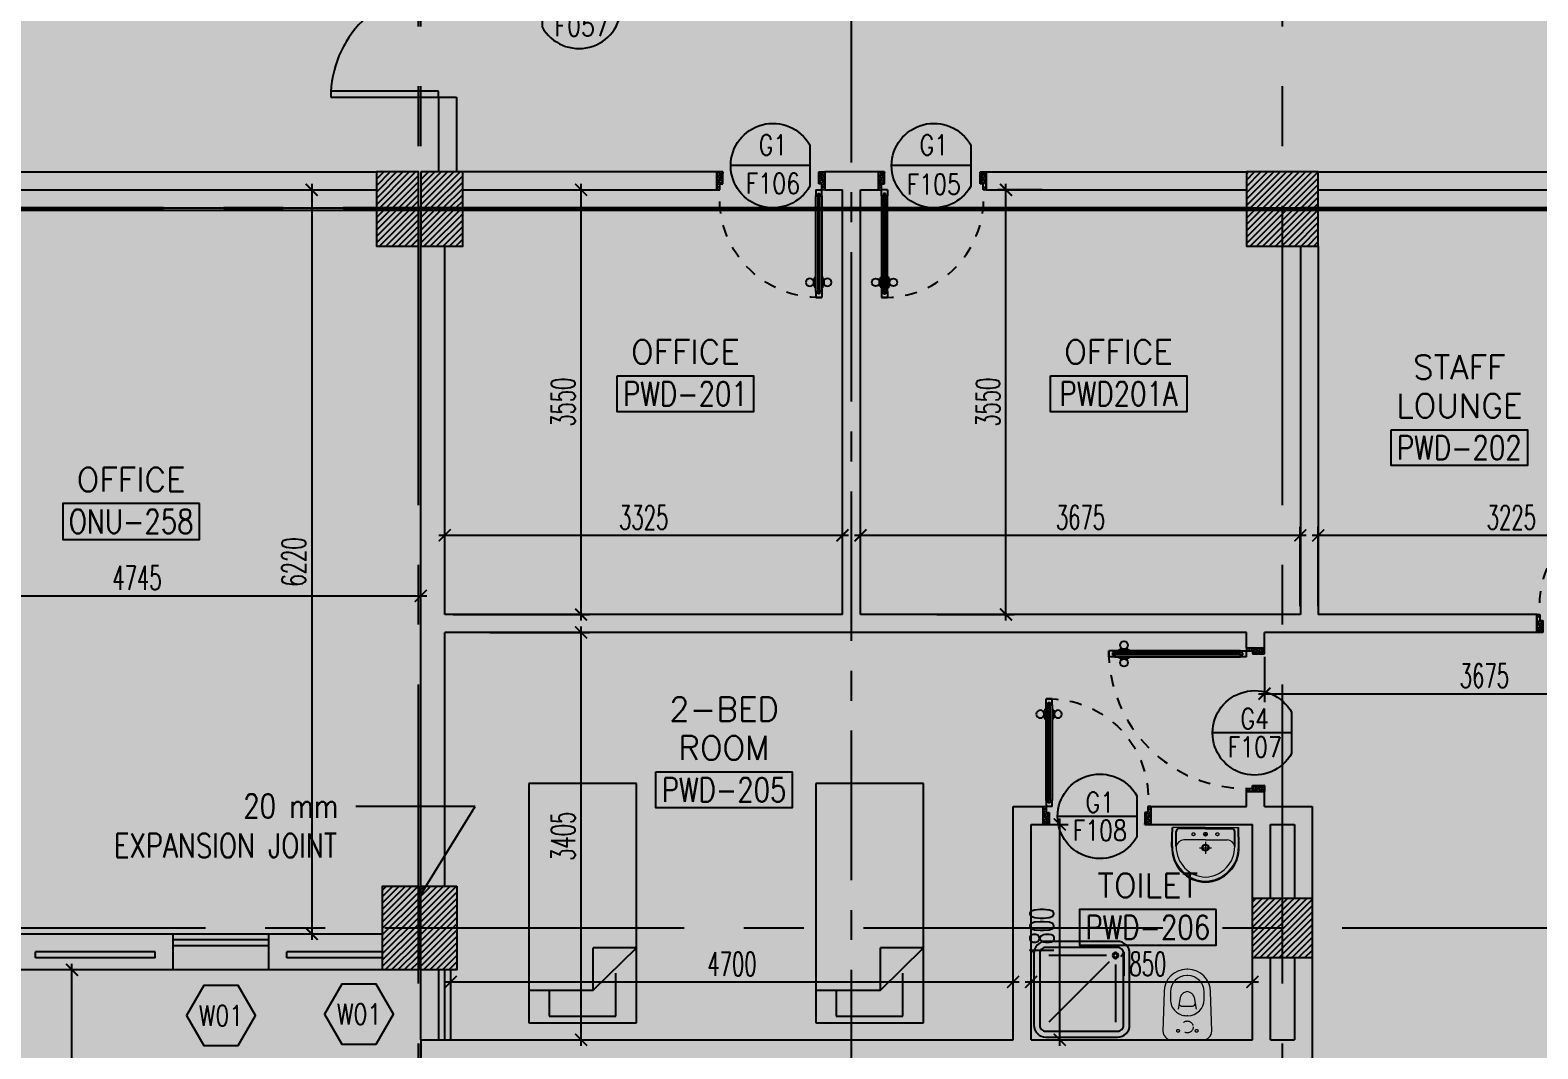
# Model space of a CAD drawing. Extents: x 88852.7 to 88945.7, y 39921.6 to 40001.1.
# Drawn here: x 88899.55 to 88912.14, y 39949.07 to 39957.58 of the extents above; entities that cross this region are included whole.
import ezdxf
from ezdxf.enums import TextEntityAlignment as Align

# ---------------------------------------------------------------- set-up
doc = ezdxf.new("R2010")
doc.units = 0
doc.header["$MEASUREMENT"] = 0
doc.header["$PDMODE"] = 34
for name, pattern in [('CENTER', [2, 1.25, -0.25, 0.25, -0.25]), ('CENTERX2', [4, 2.5, -0.5, 0.5, -0.5]), ('DASHED', [0.75, 0.5, -0.25]), ('HIDDEN', [0.375, 0.25, -0.125]), ('HIDDEN2', [0.1875, 0.125, -0.0625])]:
    doc.linetypes.add(name, pattern=pattern)
doc.layers.get('0').update_dxf_attribs({"linetype": 'CONTINUOUS'})
doc.layers.get('DEFPOINTS').update_dxf_attribs({"linetype": 'CONTINUOUS'})
for name, color, linetype in [('AXES', 11, 'CENTERX2'), ('AXES1', 11, 'CENTER'), ('COL', 2, 'CONTINUOUS'), ('DIM', 4, 'CONTINUOUS'), ('DOOR', 7, 'CONTINUOUS'), ('DOOR-CR', 4, 'CONTINUOUS'), ('DOOR-NO', 3, 'CONTINUOUS'), ('EJ', 9, 'CONTINUOUS'), ('FIX', 3, 'CONTINUOUS'), ('FUR', 4, 'CONTINUOUS'), ('HAT', 8, 'CONTINUOUS'), ('INSUL', 4, 'CONTINUOUS'), ('RM-BOX', 4, 'CONTINUOUS'), ('RM-NAME', 2, 'CONTINUOUS'), ('RM-NO', 2, 'CONTINUOUS'), ('ROOF', 7, 'CONTINUOUS'), ('WALL', 2, 'CONTINUOUS'), ('WIN', 3, 'CONTINUOUS'), ('WIN-BOX', 3, 'CONTINUOUS'), ('WIN-NO', 5, 'CONTINUOUS')]:
    doc.layers.add(name, color=color, linetype=linetype)
doc.styles.add('DIM7', font='simplex.shx', dxfattribs={"width": 0.8})
doc.styles.add('ROMANS', font='ROMANS.shx', dxfattribs={"width": 0.6})
doc.dimstyles.new('DIM-OUT', dxfattribs={"dimscale": 0, "dimtxt": 0.24, "dimasz": 0.08, "dimexe": 0.02, "dimexo": 0.02, "dimgap": 0.05, "dimtad": 1, "dimdec": 0, "dimlfac": 1000, "dimzin": 0, "dimdsep": 46, "dimtxsty": 'ROMANS', "dimblk1": 'ARCHTICK', "dimblk2": 'ARCHTICK', "dimsah": 1, "dimcen": 0.01, "dimdle": 0.08, "dimclrd": 4, "dimclre": 4, "dimclrt": 2, "dimadec": 0, "dimazin": 0, "dimtp": 2, "dimtm": 2, "dimtfac": 0.114286, "dimtdec": 0, "dimtix": 1, "dimtmove": 2, "dimatfit": 3, "dimldrblk": 'ARCHTICK', "dimfxl": 0, "dimtolj": 1, "dimtzin": 0, "dimarcsym": 0})
doc.dimstyles.new('STANDARD in', dxfattribs={"dimtxt": 0.2, "dimasz": 0.1, "dimexe": 0.07, "dimexo": 0.07, "dimgap": 0.05, "dimtad": 1, "dimdec": 0, "dimlfac": 1000, "dimzin": 0, "dimdsep": 46, "dimtxsty": 'ROMANS', "dimblk": 'ARCHTICK', "dimcen": 0.05, "dimdle": 0.05, "dimclrd": 4, "dimclre": 4, "dimclrt": 2, "dimadec": 0, "dimazin": 0, "dimtfac": 1, "dimtdec": 0, "dimtmove": 2, "dimatfit": 3, "dimfxl": 0, "dimtolj": 1, "dimtzin": 0, "dimarcsym": 0})

# ---------------------------------------------------------------- blocks, each defined once
blk = doc.blocks.new('_ARCHTICK')
at = {"color": 0, "linetype": 'ByBlock', "const_width": 0.15}
blk.add_lwpolyline([(-0.5, -0.5), (0.5, 0.5)], dxfattribs=at)
blk = doc.blocks.new('*D774')
at = {"layer": 'DEFPOINTS', "color": 0, "linetype": 'Continuous'}
for p in [(88901.883, 39956.25), (88901.883, 39950.03), (88901.899, 39950.03)]:
    blk.add_point(p, dxfattribs=at)
at = {"layer": 'DIM', "color": 4, "linetype": 'Continuous', "lineweight": -2}
for p, q in [((88901.899, 39956.3), (88901.899, 39949.98)), ((88901.953, 39956.25), (88901.969, 39956.25)), ((88901.953, 39950.03), (88901.969, 39950.03))]:
    blk.add_line(p, q, dxfattribs=at)
at = {"layer": 'DIM', "color": 4, "linetype": 'Continuous', "lineweight": -2, "xscale": 0.1, "yscale": 0.1, "zscale": 0.1}
for p, rotation in [((88901.899, 39956.25), 90), ((88901.899, 39950.03), 270)]:
    blk.add_blockref('_ARCHTICK', p, dxfattribs=dict(at, rotation=rotation))
at = {"layer": 'DIM', "color": 2, "linetype": 'Continuous', "insert": (88901.749, 39953.14), "char_height": 0.2, "attachment_point": 5, "rotation": 90, "style": 'ROMANS'}
blk.add_mtext('\\A1;6220', dxfattribs=at)
blk = doc.blocks.new('*D421')
at = {"layer": 'DEFPOINTS', "color": 0, "linetype": 'Continuous'}
for p in [(88902.81, 39952.856), (88898.065, 39952.238), (88902.81, 39952.238)]:
    blk.add_point(p, dxfattribs=at)
at = {"layer": 'DIM', "color": 4, "linetype": 'Continuous', "lineweight": -2}
for p, q in [((88898.015, 39952.856), (88902.86, 39952.856)), ((88898.065, 39952.308), (88898.065, 39952.926)), ((88902.81, 39952.308), (88902.81, 39952.926))]:
    blk.add_line(p, q, dxfattribs=at)
at = {"layer": 'DIM', "color": 4, "linetype": 'Continuous', "lineweight": -2, "xscale": 0.1, "yscale": 0.1, "zscale": 0.1, "rotation": 180}
blk.add_blockref('_ARCHTICK', (88898.065, 39952.856), dxfattribs=at)
at = {"layer": 'DIM', "color": 4, "linetype": 'Continuous', "lineweight": -2, "xscale": 0.1, "yscale": 0.1, "zscale": 0.1}
blk.add_blockref('_ARCHTICK', (88902.81, 39952.856), dxfattribs=at)
at = {"layer": 'DIM', "color": 2, "linetype": 'Continuous', "insert": (88900.438, 39953.006), "char_height": 0.2, "attachment_point": 5, "style": 'ROMANS'}
blk.add_mtext('\\A1;4745', dxfattribs=at)
blk = doc.blocks.new('*D314')
at = {"layer": 'DEFPOINTS', "color": 0, "linetype": 'Continuous'}
for p in [(88913.535, 39953.362), (88910.31, 39952.7), (88913.535, 39952.7)]:
    blk.add_point(p, dxfattribs=at)
at = {"layer": 'DIM', "color": 4, "linetype": 'Continuous', "lineweight": -2}
for p, q in [((88910.26, 39953.362), (88913.585, 39953.362)), ((88910.31, 39952.77), (88910.31, 39953.432)), ((88913.535, 39952.77), (88913.535, 39953.432))]:
    blk.add_line(p, q, dxfattribs=at)
at = {"layer": 'DIM', "color": 4, "linetype": 'Continuous', "lineweight": -2, "xscale": 0.1, "yscale": 0.1, "zscale": 0.1, "rotation": 180}
blk.add_blockref('_ARCHTICK', (88910.31, 39953.362), dxfattribs=at)
at = {"layer": 'DIM', "color": 4, "linetype": 'Continuous', "lineweight": -2, "xscale": 0.1, "yscale": 0.1, "zscale": 0.1}
blk.add_blockref('_ARCHTICK', (88913.535, 39953.362), dxfattribs=at)
at = {"layer": 'DIM', "color": 2, "linetype": 'Continuous', "insert": (88911.923, 39953.512), "char_height": 0.2, "attachment_point": 5, "style": 'ROMANS'}
blk.add_mtext('\\A1;3225', dxfattribs=at)
blk = doc.blocks.new('*D313')
at = {"layer": 'DEFPOINTS', "color": 0, "linetype": 'Continuous'}
for p in [(88907.7, 39956.25), (88908.073, 39956.25), (88907.052, 39952.7)]:
    blk.add_point(p, dxfattribs=at)
at = {"layer": 'DIM', "color": 4, "linetype": 'Continuous', "lineweight": -2}
for p, q in [((88908.003, 39956.25), (88907.63, 39956.25)), ((88907.7, 39952.65), (88907.7, 39956.3)), ((88907.122, 39952.7), (88907.77, 39952.7))]:
    blk.add_line(p, q, dxfattribs=at)
at = {"layer": 'DIM', "color": 4, "linetype": 'Continuous', "lineweight": -2, "xscale": 0.1, "yscale": 0.1, "zscale": 0.1}
for p, rotation in [((88907.7, 39956.25), 90), ((88907.7, 39952.7), 270)]:
    blk.add_blockref('_ARCHTICK', p, dxfattribs=dict(at, rotation=rotation))
at = {"layer": 'DIM', "color": 2, "linetype": 'Continuous', "insert": (88907.55, 39954.475), "char_height": 0.2, "attachment_point": 5, "rotation": 90, "style": 'ROMANS'}
blk.add_mtext('\\A1;3550', dxfattribs=at)
blk = doc.blocks.new('*D312')
at = {"layer": 'DEFPOINTS', "color": 0, "linetype": 'Continuous'}
for p in [(88910.16, 39953.362), (88906.485, 39952.7), (88910.16, 39952.7)]:
    blk.add_point(p, dxfattribs=at)
at = {"layer": 'DIM', "color": 4, "linetype": 'Continuous', "lineweight": -2}
for p, q in [((88906.435, 39953.362), (88910.21, 39953.362)), ((88906.485, 39952.77), (88906.485, 39953.432)), ((88910.16, 39952.77), (88910.16, 39953.432))]:
    blk.add_line(p, q, dxfattribs=at)
at = {"layer": 'DIM', "color": 4, "linetype": 'Continuous', "lineweight": -2, "xscale": 0.1, "yscale": 0.1, "zscale": 0.1, "rotation": 180}
blk.add_blockref('_ARCHTICK', (88906.485, 39953.362), dxfattribs=at)
at = {"layer": 'DIM', "color": 4, "linetype": 'Continuous', "lineweight": -2, "xscale": 0.1, "yscale": 0.1, "zscale": 0.1}
blk.add_blockref('_ARCHTICK', (88910.16, 39953.362), dxfattribs=at)
at = {"layer": 'DIM', "color": 2, "linetype": 'Continuous', "insert": (88908.323, 39953.512), "char_height": 0.2, "attachment_point": 5, "style": 'ROMANS'}
blk.add_mtext('\\A1;3675', dxfattribs=at)
blk = doc.blocks.new('*D311')
at = {"layer": 'DEFPOINTS', "color": 0, "linetype": 'Continuous'}
for p in [(88906.335, 39953.362), (88903.01, 39952.7), (88906.335, 39952.7)]:
    blk.add_point(p, dxfattribs=at)
at = {"layer": 'DIM', "color": 4, "linetype": 'Continuous', "lineweight": -2}
for p, q in [((88902.96, 39953.362), (88906.385, 39953.362)), ((88903.01, 39952.77), (88903.01, 39953.432)), ((88906.335, 39952.77), (88906.335, 39953.432))]:
    blk.add_line(p, q, dxfattribs=at)
at = {"layer": 'DIM', "color": 4, "linetype": 'Continuous', "lineweight": -2, "xscale": 0.1, "yscale": 0.1, "zscale": 0.1, "rotation": 180}
blk.add_blockref('_ARCHTICK', (88903.01, 39953.362), dxfattribs=at)
at = {"layer": 'DIM', "color": 4, "linetype": 'Continuous', "lineweight": -2, "xscale": 0.1, "yscale": 0.1, "zscale": 0.1}
blk.add_blockref('_ARCHTICK', (88906.335, 39953.362), dxfattribs=at)
at = {"layer": 'DIM', "color": 2, "linetype": 'Continuous', "insert": (88904.673, 39953.512), "char_height": 0.2, "attachment_point": 5, "style": 'ROMANS'}
blk.add_mtext('\\A1;3325', dxfattribs=at)
blk = doc.blocks.new('*D310')
at = {"layer": 'DEFPOINTS', "color": 0, "linetype": 'Continuous'}
for p in [(88903.549, 39956.25), (88904.15, 39956.25), (88903.01, 39952.7)]:
    blk.add_point(p, dxfattribs=at)
at = {"layer": 'DIM', "color": 4, "linetype": 'Continuous', "lineweight": -2}
for p, q in [((88903.619, 39956.25), (88904.22, 39956.25)), ((88904.15, 39952.65), (88904.15, 39956.3)), ((88903.08, 39952.7), (88904.22, 39952.7))]:
    blk.add_line(p, q, dxfattribs=at)
at = {"layer": 'DIM', "color": 4, "linetype": 'Continuous', "lineweight": -2, "xscale": 0.1, "yscale": 0.1, "zscale": 0.1}
for p, rotation in [((88904.15, 39956.25), 90), ((88904.15, 39952.7), 270)]:
    blk.add_blockref('_ARCHTICK', p, dxfattribs=dict(at, rotation=rotation))
at = {"layer": 'DIM', "color": 2, "linetype": 'Continuous', "insert": (88904, 39954.475), "char_height": 0.2, "attachment_point": 5, "rotation": 90, "style": 'ROMANS'}
blk.add_mtext('\\A1;3550', dxfattribs=at)
blk = doc.blocks.new('*D309')
at = {"layer": 'DEFPOINTS', "color": 0, "linetype": 'Continuous'}
for p in [(88903.317, 39952.55), (88904.15, 39952.55), (88904.025, 39949.145)]:
    blk.add_point(p, dxfattribs=at)
at = {"layer": 'DIM', "color": 4, "linetype": 'Continuous', "lineweight": -2}
for p, q in [((88904.15, 39949.095), (88904.15, 39952.6)), ((88903.387, 39952.55), (88904.22, 39952.55)), ((88904.095, 39949.145), (88904.22, 39949.145))]:
    blk.add_line(p, q, dxfattribs=at)
at = {"layer": 'DIM', "color": 4, "linetype": 'Continuous', "lineweight": -2, "xscale": 0.1, "yscale": 0.1, "zscale": 0.1}
for p, rotation in [((88904.15, 39952.55), 90), ((88904.15, 39949.145), 270)]:
    blk.add_blockref('_ARCHTICK', p, dxfattribs=dict(at, rotation=rotation))
at = {"layer": 'DIM', "color": 2, "linetype": 'Continuous', "insert": (88904, 39950.847), "char_height": 0.2, "attachment_point": 5, "rotation": 90, "style": 'ROMANS'}
blk.add_mtext('\\A1;3405', dxfattribs=at)
blk = doc.blocks.new('*D308')
at = {"layer": 'DEFPOINTS', "color": 0, "linetype": 'Continuous'}
for p in [(88907.76, 39949.629), (88903.06, 39949.389), (88907.76, 39949.393)]:
    blk.add_point(p, dxfattribs=at)
at = {"layer": 'DIM', "color": 4, "linetype": 'Continuous', "lineweight": -2}
for p, q in [((88903.06, 39949.459), (88903.06, 39949.699)), ((88907.76, 39949.463), (88907.76, 39949.699)), ((88903.01, 39949.629), (88907.81, 39949.629))]:
    blk.add_line(p, q, dxfattribs=at)
at = {"layer": 'DIM', "color": 4, "linetype": 'Continuous', "lineweight": -2, "xscale": 0.1, "yscale": 0.1, "zscale": 0.1, "rotation": 180}
blk.add_blockref('_ARCHTICK', (88903.06, 39949.629), dxfattribs=at)
at = {"layer": 'DIM', "color": 4, "linetype": 'Continuous', "lineweight": -2, "xscale": 0.1, "yscale": 0.1, "zscale": 0.1}
blk.add_blockref('_ARCHTICK', (88907.76, 39949.629), dxfattribs=at)
at = {"layer": 'DIM', "color": 2, "linetype": 'Continuous', "insert": (88905.41, 39949.779), "char_height": 0.2, "attachment_point": 5, "style": 'ROMANS'}
blk.add_mtext('\\A1;4700', dxfattribs=at)
blk = doc.blocks.new('*D307')
at = {"layer": 'DEFPOINTS', "color": 0, "linetype": 'Continuous'}
for p in [(88909.76, 39949.629), (88907.91, 39949.145), (88909.76, 39949.145)]:
    blk.add_point(p, dxfattribs=at)
at = {"layer": 'DIM', "color": 4, "linetype": 'Continuous', "lineweight": -2}
for p, q in [((88907.91, 39949.215), (88907.91, 39949.699)), ((88909.76, 39949.215), (88909.76, 39949.699)), ((88907.86, 39949.629), (88909.81, 39949.629))]:
    blk.add_line(p, q, dxfattribs=at)
at = {"layer": 'DIM', "color": 4, "linetype": 'Continuous', "lineweight": -2, "xscale": 0.1, "yscale": 0.1, "zscale": 0.1, "rotation": 180}
blk.add_blockref('_ARCHTICK', (88907.91, 39949.629), dxfattribs=at)
at = {"layer": 'DIM', "color": 4, "linetype": 'Continuous', "lineweight": -2, "xscale": 0.1, "yscale": 0.1, "zscale": 0.1}
blk.add_blockref('_ARCHTICK', (88909.76, 39949.629), dxfattribs=at)
at = {"layer": 'DIM', "color": 2, "linetype": 'Continuous', "insert": (88908.835, 39949.779), "char_height": 0.2, "attachment_point": 5, "style": 'ROMANS'}
blk.add_mtext('\\A1;1850', dxfattribs=at)
blk = doc.blocks.new('*D306')
at = {"layer": 'DEFPOINTS', "color": 0, "linetype": 'Continuous'}
for p in [(88907.91, 39950.945), (88908.15, 39950.945), (88907.91, 39949.145)]:
    blk.add_point(p, dxfattribs=at)
at = {"layer": 'DIM', "color": 4, "linetype": 'Continuous', "lineweight": -2}
for p, q in [((88908.15, 39949.095), (88908.15, 39950.995)), ((88907.98, 39950.945), (88908.22, 39950.945)), ((88907.98, 39949.145), (88908.22, 39949.145))]:
    blk.add_line(p, q, dxfattribs=at)
at = {"layer": 'DIM', "color": 4, "linetype": 'Continuous', "lineweight": -2, "xscale": 0.1, "yscale": 0.1, "zscale": 0.1}
for p, rotation in [((88908.15, 39950.945), 90), ((88908.15, 39949.145), 270)]:
    blk.add_blockref('_ARCHTICK', p, dxfattribs=dict(at, rotation=rotation))
at = {"layer": 'DIM', "color": 2, "linetype": 'Continuous', "insert": (88908, 39950.045), "char_height": 0.2, "attachment_point": 5, "rotation": 90, "style": 'ROMANS'}
blk.add_mtext('\\A1;1800', dxfattribs=at)
blk = doc.blocks.new('A$C376C1807')
at = {"layer": 'DOOR'}
for p, q in [((0, 0.9), (0, 0.85)), ((0.9, 0.9), (0, 0.9)), ((0, 0.85), (0.899, 0.85))]:
    blk.add_line(p, q, dxfattribs=at)
blk.add_arc((0, 0.9), 0.9, 270, 0, dxfattribs=at)
blk = doc.blocks.new('AH20A')
at = {"layer": 'FUR'}
for p, q in [((0, 0.5), (0, -0.5)), ((1, 0.5), (0, 0.5)), ((0.1358, 0.5), (0.1358, -0.0987)), ((1, -0.5), (1, 0.5)), ((0.1358, 0.3112), (0.0277, 0.3112)), ((0.0277, 0.3112), (0.0277, -0.3087)), ((0.1358, -0.0987), (0.3125, -0.5)), ((0.1358, -0.0987), (0.3125, -0.0987)), ((0.3125, -0.5), (0.3125, -0.0987)), ((0.0277, -0.3087), (0.2076, -0.3087)), ((0, -0.5), (1, -0.5))]:
    blk.add_line(p, q, dxfattribs=at)
blk = doc.blocks.new('LAV1')
at = {"layer": 'FIX', "linetype": 'DASHED', "lineweight": 20, "ltscale": 0.05}
for p, q in [((0, 170), (0, 270)), ((0, 170), (0, 270)), ((50, 220), (-50, 220))]:
    blk.add_line(p, q, dxfattribs=at)
at = {"layer": 'FIX', "linetype": 'ByBlock', "ltscale": 0.3}
for p, q in [((-280, 210), (-275, 50)), ((-245, 210), (-245, 85)), ((245, 210), (245, 85)), ((280, 210), (275, 50)), ((0, 60), (-220, 60)), ((0, 60), (220, 60))]:
    blk.add_line(p, q, dxfattribs=at)
at = {"layer": 'FIX', "linetype": 'Continuous', "lineweight": 20}
for p, q in [((-275, 210), (-275, 50)), ((0, 155), (-181, 155)), ((0, 155), (181, 155)), ((275, 210), (275, 50)), ((0, 50), (-275, 50)), ((0, 50), (-252, 50)), ((0, 50), (275, 50)), ((0, 50), (252, 50))]:
    blk.add_line(p, q, dxfattribs=at)
at = {"layer": 'FIX', "lineweight": 20}
for p, q in [((16, 107), (-15, 107)), ((0, 92), (0, 123))]:
    blk.add_line(p, q, dxfattribs=at)
for centre, radius in [((0, 220), 29.5), ((0, 220), 22.5), ((0, 107), 15.5)]:
    blk.add_circle(centre, radius, dxfattribs=at)
at = {"layer": 'FIX', "linetype": 'HIDDEN', "lineweight": 20, "ltscale": 0.05}
for centre in [(-100, 107), (100, 107)]:
    blk.add_circle(centre, 12.4, dxfattribs=at)
at = {"layer": 'FIX', "linetype": 'ByBlock', "ltscale": 0.3}
for centre, radius, start, end in [((7, 220), 287, 91.3776, 182.0064), ((-7, 220), 287, 357.9936, 88.6224), ((-220, 85), 24.9, 179.7021, 269.9486), ((220, 85), 24.9, 270.0514, 0.2979)]:
    blk.add_arc(centre, radius, start, end, dxfattribs=at)
at = {"layer": 'FIX', "linetype": 'Continuous', "lineweight": 20}
for centre, radius, start, end in [((8, 217), 283, 91.6988, 181.351), ((8, 212), 253, 91.7328, 180.4884), ((-8, 217), 283, 358.649, 88.3012), ((-8, 212), 253, 359.5116, 88.2672), ((-179, 222), 66.9, 190.2006, 268.0786), ((179, 222), 66.9, 271.9214, 349.7994)]:
    blk.add_arc(centre, radius, start, end, dxfattribs=at)
blk = doc.blocks.new('WC1')
at = {"layer": 'FIX', "lineweight": 20}
for p, q in [((-210, 204), (-538, 194)), ((-475, 141), (-538, 141)), ((-137, 0), (-137, 131)), ((-727, 5), (-727, -5)), ((-674, 5), (-674, -5)), ((-534, 24), (-540, 0)), ((-540, 0), (-534, -24)), ((-395, 76), (-490, 60)), ((-339, 5), (-339, -5)), ((-137, -131), (-137, 0)), ((-490, -60), (-395, -76)), ((-538, -141), (-475, -141)), ((-538, -194), (-210, -204)), ((-213, -204), (-210, -204))]:
    blk.add_line(p, q, dxfattribs=at)
at = {"layer": 'FIX', "linetype": 'Continuous', "lineweight": 20}
blk.add_line((-420, -47), (-420, 45), dxfattribs=at)
at = {"layer": 'FIX', "linetype": 'HIDDEN2', "lineweight": 20, "ltscale": 0.3}
blk.add_circle((-245, 0), 49.8, dxfattribs=at)
at = {"layer": 'FIX', "linetype": 'HIDDEN', "lineweight": 20, "ltscale": 0.05}
for centre in [(-213, 78), (-213, -77)]:
    blk.add_circle(centre, 11.6, dxfattribs=at)
at = {"layer": 'FIX', "lineweight": 20}
for centre, radius, start, end in [((-538, 5), 189, 90, 180), ((-538, 5), 136, 90, 180), ((-475, 5), 136, 360, 90), ((-210, 131), 73, 360, 90), ((-473, -7), 68.2, 128.9242, 152.8468), ((-464, -18), 82, 108.496, 128.9242), ((-538, -5), 189, 180, 270), ((-538, -5), 136, 180, 270), ((-473, 7), 68.2, 207.1532, 231.0758), ((-464, 18), 82, 231.0758, 251.504), ((-475, -5), 136, 270, 0), ((-210, -131), 73, 270, 0)]:
    blk.add_arc(centre, radius, start, end, dxfattribs=at)
at = {"layer": 'FIX', "linetype": 'Continuous', "lineweight": 20}
for centre, start, end in [((-443, 46), 357.6662, 91.6121), ((-442, -46), 268.3879, 2.3338)]:
    blk.add_arc(centre, 22.3, start, end, dxfattribs=at)
blk = doc.blocks.new('SHR1')
at = {"layer": 'FIX'}
for p, q in [((-196, 196), (-700, 700)), ((-143, 218), (-143, 700)), ((-218, 143), (-700, 143))]:
    blk.add_line(p, q, dxfattribs=at)
for points in [[(-825, 125), (-825, 725, -0.414214), (-725, 825), (-125, 825, -0.414214), (-25, 725), (-25, 125, -0.414214), (-125, 25), (-725, 25, -0.414214)], [(-775, 125), (-775, 725, -0.414214), (-725, 775), (-125, 775, -0.414214), (-75, 725), (-75, 125, -0.414214), (-125, 75), (-725, 75, -0.414214)]]:
    blk.add_lwpolyline(points, format="xyb", close=True, dxfattribs=at)
for radius in [25, 15]:
    blk.add_circle((-143, 143), radius, dxfattribs=at)
blk = doc.blocks.new('DD1')
at = {"layer": 'DOOR-CR'}
blk.add_line((-308, 0), (353, 0), dxfattribs=at)
blk.add_lwpolyline([(-308, -173, 3.820224), (-308, 173)], format="xyb", close=True, dxfattribs=at)
at = {"layer": 'DOOR-NO', "style": 'ROMANS', "width": 0.8}
for tag, p in [('G', (0, 142)), ('000', (0, -141))]:
    blk.add_attdef(tag, text='', height=204, dxfattribs=at).set_placement(p, align=Align.MIDDLE)
blk = doc.blocks.new('DOOR90')
at = {"layer": 'DOOR', "linetype": 'ByBlock'}
for p, q in [((0, 0), (-150, 0)), ((-200, -25), (-1000, -25)), ((-200, -42), (-1000, -42)), ((-200, -58), (-1000, -58)), ((-1000, -75), (-200, -75))]:
    blk.add_line(p, q, dxfattribs=at)
at = {"layer": 'DOOR', "color": 0, "linetype": 'ByBlock'}
for p, q in [((-150, 0), (-150, -25)), ((-150, 0), (0, 0)), ((0, -50), (0, 0)), ((-1050, -25), (-1050, -75)), ((-1050, -75), (-1050, -25)), ((-1000, -25), (-1050, -25)), ((-1000, -75), (-1050, -75)), ((-1020, -42), (-1020, -58)), ((-1000, -42), (-1020, -42)), ((-1000, -58), (-1020, -58)), ((-1000, -25), (-1000, -42)), ((-1000, -58), (-1000, -75)), ((-968, -25), (-968, -18)), ((-878, -18), (-968, -18)), ((-968, -75), (-968, -82)), ((-878, -82), (-968, -82)), ((-955, -18), (-955, -9)), ((-955, -9), (-890, -9)), ((-955, -18), (-890, -18)), ((-955, -82), (-955, -91)), ((-955, -82), (-890, -82)), ((-955, -91), (-890, -91)), ((-890, -18), (-890, -9)), ((-890, -82), (-890, -91)), ((-878, -25), (-878, -18)), ((-878, -75), (-878, -82)), ((-200, -42), (-200, -25)), ((-200, -25), (-150, -25)), ((-180, -42), (-200, -42)), ((-200, -75), (-200, -58)), ((-200, -58), (-180, -58)), ((-150, -75), (-200, -75)), ((-180, -58), (-180, -42)), ((-150, -75), (-150, -25)), ((-150, -25), (-100, -25)), ((-100, -25), (-100, -50)), ((-100, -50), (0, -50)), ((-150, -900), (-150, -875)), ((-150, -875), (-100, -875)), ((-100, -850), (0, -850)), ((-100, -875), (-100, -850)), ((0, -850), (0, -900)), ((0, -900), (-150, -900)), ((-150, -900), (0, -900))]:
    blk.add_line(p, q, dxfattribs=at)
at = {"layer": 'DOOR', "color": 9, "linetype": 'ByBlock'}
for p, q in [((0, -50), (-114, 0)), ((0, -50), (-40, 0)), ((0, -50), (-100, -37)), ((0, -850), (-114, -900)), ((0, -850), (-100, -863)), ((0, -850), (-40, -900))]:
    blk.add_line(p, q, dxfattribs=at)
at = {"layer": 'DOOR', "color": 0, "linetype": 'ByBlock'}
for centre in [(-923, 24), (-923, -124)]:
    blk.add_circle(centre, 32.4, dxfattribs=at)
at = {"layer": 'DOOR', "color": 9, "linetype": 'ByBlock'}
for centre, radius, start, end in [((0, -50), 74.4, 137.7764, 180), ((0, -50), 54.4, 113.2074, 180), ((0, -50), 154, 161.1053, 166.2858), ((0, -50), 134, 158.1598, 169.28), ((0, -50), 114, 154.0838, 167.3774), ((0, -50), 94.4, 148.0182, 180), ((0, -50), 34.4, 90, 180), ((0, -50), 14.4, 90, 180), ((0, -850), 134, 190.72, 201.8402), ((0, -850), 94.4, 180, 211.9818), ((0, -850), 74.4, 180, 222.2236), ((0, -850), 54.4, 180, 246.7926), ((0, -850), 34.4, 180, 270), ((0, -850), 14.4, 180, 270), ((0, -850), 154, 193.7142, 198.8947)]:
    blk.add_arc(centre, radius, start, end, dxfattribs=at)
at = {"layer": 'DOOR', "linetype": 'HIDDEN', "ltscale": 0.5}
blk.add_arc((-222, -50), 828, 178.2701, 275.003, dxfattribs=at)
blk = doc.blocks.new('RM1')
at = {"layer": 'RM-BOX'}
blk.add_lwpolyline([(570, -200), (-570, -200), (-570, -500), (570, -500)], close=True, dxfattribs=at)
at = {"layer": 'RM-NAME', "style": 'ROMANS'}
for tag, p in [('ROOMNAME1', (0, 324)), ('ROOMNAME2', (0, 0))]:
    blk.add_attdef(tag, text='', height=200, dxfattribs=at).set_placement(p, align=Align.MIDDLE)
at = {"layer": 'RM-NO', "style": 'ROMANS', "width": 0.8}
blk.add_attdef('ROOMNO', text='', height=200, dxfattribs=at).set_placement((0, -350), align=Align.MIDDLE)
blk = doc.blocks.new('DOOR100')
at = {"layer": 'DOOR', "color": 0, "linetype": 'ByBlock'}
for p, q in [((-76, 1251), (-76, 1301)), ((-76, 1301), (-26, 1301)), ((-26, 1301), (-76, 1301)), ((-59, 1251), (-59, 1271)), ((-43, 1271), (-59, 1271)), ((-43, 1251), (-43, 1271)), ((-26, 1251), (-26, 1301)), ((-92, 1206), (-92, 1141)), ((-83, 1206), (-92, 1206)), ((-83, 1141), (-92, 1141)), ((-83, 1129), (-83, 1219)), ((-76, 1219), (-83, 1219)), ((-83, 1206), (-83, 1141)), ((-59, 1251), (-76, 1251)), ((-26, 1251), (-43, 1251)), ((-26, 1219), (-19, 1219)), ((-19, 1129), (-19, 1219)), ((-19, 1206), (-19, 1141)), ((-19, 1206), (-10, 1206)), ((-19, 1141), (-10, 1141)), ((-10, 1206), (-10, 1141)), ((-76, 1129), (-83, 1129)), ((-26, 1129), (-19, 1129)), ((-1201, 0), (-1201, 150)), ((-1201, 150), (-1176, 150)), ((-1201, 150), (-1201, 0)), ((-1176, 150), (-1176, 100)), ((-76, 200), (-59, 200)), ((-76, 150), (-76, 200)), ((-76, 150), (-26, 150)), ((-59, 200), (-59, 180)), ((-59, 180), (-43, 180)), ((-43, 200), (-26, 200)), ((-43, 180), (-43, 200)), ((-26, 200), (-26, 150)), ((-1, 150), (-26, 150)), ((-26, 150), (-26, 100)), ((-1, 150), (-1, 0)), ((-1151, 0), (-1201, 0)), ((-1176, 100), (-1151, 100)), ((-1151, 100), (-1151, 0)), ((-51, 100), (-51, 0)), ((-26, 100), (-51, 100)), ((-51, 0), (-1, 0))]:
    blk.add_line(p, q, dxfattribs=at)
at = {"layer": 'DOOR', "linetype": 'ByBlock'}
for p, q in [((-76, 1251), (-76, 200)), ((-59, 200), (-59, 1251)), ((-43, 200), (-43, 1251)), ((-26, 200), (-26, 1251))]:
    blk.add_line(p, q, dxfattribs=at)
at = {"layer": 'DOOR', "color": 9, "linetype": 'ByBlock'}
for p, q in [((-1151, 0), (-1201, 114)), ((-1151, 0), (-1201, 40)), ((-1151, 0), (-1164, 100)), ((-51, 0), (-1, 114)), ((-51, 0), (-38, 100)), ((-51, 0), (-1, 40))]:
    blk.add_line(p, q, dxfattribs=at)
at = {"layer": 'DOOR', "color": 0, "linetype": 'ByBlock'}
for centre in [(-125, 1174), (22, 1174)]:
    blk.add_circle(centre, 32.4, dxfattribs=at)
at = {"layer": 'DOOR', "linetype": 'HIDDEN', "ltscale": 0.5}
blk.add_arc((-27, 152), 1149, 89.961, 180.0931, dxfattribs=at)
at = {"layer": 'DOOR', "color": 9, "linetype": 'ByBlock'}
for centre, radius, start, end in [((-1151, 0), 154, 103.7142, 108.8947), ((-1151, 0), 134, 100.72, 111.8402), ((-51, 0), 134, 68.1598, 79.28), ((-51, 0), 154, 71.1053, 76.2858), ((-1151, 0), 94.4, 90, 121.9818), ((-1151, 0), 74.4, 90, 132.2236), ((-1151, 0), 54.4, 90, 156.7926), ((-1151, 0), 34.4, 90, 180), ((-1151, 0), 14.4, 90, 180), ((-51, 0), 94.4, 58.0182, 90), ((-51, 0), 74.4, 47.7764, 90), ((-51, 0), 54.4, 23.2074, 90), ((-51, 0), 34.4, 0, 90), ((-51, 0), 14.4, 0, 90), ((-51, 0), 114, 64.0838, 77.3774)]:
    blk.add_arc(centre, radius, start, end, dxfattribs=at)
blk = doc.blocks.new('C11')
at = {"layer": 'HAT'}
h = blk.add_hatch(dxfattribs=at)
h.set_pattern_fill('ANSI31', color=256, scale=300, style=0)
h.set_pattern_definition([(45, (-248556.182, -75061.005), (-26.5165043, 26.5165043), [])])
h.paths.add_polyline_path([(300, 700), (0, 700), (0, 350), (300, 350)])
h.paths.add_polyline_path([(300, 350), (0, 350), (0, 0), (300, 0)])
at = {"layer": 'COL'}
blk.add_lwpolyline([(300, 700), (300, 0), (0, 0), (0, 700)], close=True, dxfattribs=at)
blk = doc.blocks.new('C11D')
at = {"layer": 'COL', "linetype": 'ByBlock'}
for p in [(-320, 0), (0, 0)]:
    blk.add_blockref('C11', p, dxfattribs=at)
blk = doc.blocks.new('C5')
at = {"layer": 'HAT', "linetype": 'ByBlock'}
h = blk.add_hatch(dxfattribs=at)
h.set_pattern_fill('ANSI31', color=256, scale=300, style=0)
h.set_pattern_definition([(45, (-223356.182, -51411.005), (-26.516504, 26.516504), [])])
h.paths.add_polyline_path([(300, 300), (0, 300), (0, 0), (300, 0)])
h.paths.add_polyline_path([(600, 300), (300, 300), (300, 0), (600, 0)])
at = {"layer": 'COL'}
blk.add_lwpolyline([(600, 300), (0, 300), (0, 0), (600, 0)], close=True, dxfattribs=at)
blk = doc.blocks.new('C7')
at = {"layer": 'HAT'}
h = blk.add_hatch(dxfattribs=at)
h.set_pattern_fill('ANSI31', color=256, scale=300, style=0)
h.set_pattern_definition([(45, (-248876.182, -51411.005), (-26.5165043, 26.5165043), [])])
h.paths.add_polyline_path([(350, 300), (250, 300), (0, 300), (0, 0), (350, 0)])
at = {"layer": 'COL'}
blk.add_lwpolyline([(0, 300), (0, 0), (350, 0), (350, 300)], close=True, dxfattribs=at)
blk = doc.blocks.new('COL50')
at = {"layer": 'COL'}
blk.add_lwpolyline([(-250, 250), (-250, -250), (250, -250), (250, 250)], close=True, dxfattribs=at)
blk = doc.blocks.new('*X71')
at = {"color": 0}
for p, q in [((227929, 139894), (228385, 140350)), ((227929, 139947), (228331, 140350)), ((227929, 140000), (228278, 140350)), ((227929, 140053), (228225, 140350)), ((227929, 140106), (228172, 140350)), ((227929, 140159), (228119, 140350)), ((227929, 140212), (228066, 140350)), ((227929, 140265), (228013, 140350)), ((227929, 140318), (227960, 140350)), ((227938, 139850), (228429, 140341)), ((227991, 139850), (228429, 140288)), ((228044, 139850), (228429, 140235)), ((228097, 139850), (228429, 140182)), ((228150, 139850), (228429, 140129)), ((228203, 139850), (228429, 140076)), ((228256, 139850), (228429, 140023)), ((228309, 139850), (228429, 139969)), ((228362, 139850), (228429, 139916)), ((228415, 139850), (228429, 139863))]:
    blk.add_line(p, q, dxfattribs=at)
blk = doc.blocks.new('WW1')
at = {"layer": 'WIN-BOX'}
blk.add_lwpolyline([(144, -250), (289, 0), (144, 250), (-144, 250), (-289, 0), (-144, -250)], close=True, dxfattribs=at)
at = {"layer": 'WIN-NO', "style": 'ROMANS', "width": 0.8}
blk.add_attdef('W00', text='', height=170, dxfattribs=at).set_placement((0, 0), align=Align.MIDDLE)
blk = doc.blocks.new('*D772')
at = {"layer": 'DEFPOINTS', "color": 0, "linetype": 'Continuous'}
for p in [(88899.895, 39949.73), (88900.326, 39949.73), (88900.326, 39946.53)]:
    blk.add_point(p, dxfattribs=at)
at = {"layer": 'DIM', "color": 4, "linetype": 'Continuous', "lineweight": -2}
for p, q in [((88900.256, 39949.73), (88899.825, 39949.73)), ((88899.895, 39946.48), (88899.895, 39949.78)), ((88900.256, 39946.53), (88899.825, 39946.53))]:
    blk.add_line(p, q, dxfattribs=at)
at = {"layer": 'DIM', "color": 4, "linetype": 'Continuous', "lineweight": -2, "xscale": 0.1, "yscale": 0.1, "zscale": 0.1}
for p, rotation in [((88899.895, 39949.73), 90), ((88899.895, 39946.53), 270)]:
    blk.add_blockref('_ARCHTICK', p, dxfattribs=dict(at, rotation=rotation))
at = {"layer": 'DIM', "color": 2, "linetype": 'Continuous', "insert": (88899.745, 39948.13), "char_height": 0.2, "attachment_point": 5, "rotation": 90, "style": 'ROMANS'}
blk.add_mtext('\\A1;3200', dxfattribs=at)
blk = doc.blocks.new('*D823')
at = {"layer": 'DEFPOINTS', "color": 0, "linetype": 'Continuous'}
for p in [(88909.86, 39952.416), (88913.535, 39952.185), (88913.535, 39952.038)]:
    blk.add_point(p, dxfattribs=at)
at = {"layer": 'DIM', "color": 4, "linetype": 'Continuous', "lineweight": -2}
for p, q in [((88909.86, 39952.346), (88909.86, 39951.968)), ((88913.535, 39952.115), (88913.535, 39951.968)), ((88909.81, 39952.038), (88913.585, 39952.038))]:
    blk.add_line(p, q, dxfattribs=at)
at = {"layer": 'DIM', "color": 4, "linetype": 'Continuous', "lineweight": -2, "xscale": 0.1, "yscale": 0.1, "zscale": 0.1, "rotation": 180}
blk.add_blockref('_ARCHTICK', (88909.86, 39952.038), dxfattribs=at)
at = {"layer": 'DIM', "color": 4, "linetype": 'Continuous', "lineweight": -2, "xscale": 0.1, "yscale": 0.1, "zscale": 0.1}
blk.add_blockref('_ARCHTICK', (88913.535, 39952.038), dxfattribs=at)
at = {"layer": 'DIM', "color": 2, "linetype": 'Continuous', "insert": (88911.698, 39952.188), "char_height": 0.2, "attachment_point": 5, "style": 'ROMANS'}
blk.add_mtext('\\A1;3675', dxfattribs=at)

msp = doc.modelspace()

# ---------------------------------------------------------------- linework, layer by layer
at = {"layer": 'AXES'}
for p, q in [((88910.0103, 39921.6153), (88910.0103, 40000.4279)), ((88902.7903, 39921.6153), (88902.7903, 40000.0779)), ((88902.8103, 39921.6153), (88902.8103, 40000.0779)), ((88944.6603, 39956.0996), (88876.9703, 39956.0996)), ((88944.6603, 39956.0796), (88876.9703, 39956.0796)), ((88945.0103, 39950.0796), (88876.9703, 39950.0796))]:
    msp.add_line(p, q, dxfattribs=at)
at = {"layer": 'AXES1'}
msp.add_line((88906.4103, 39928.4796), (88906.4103, 39987.2996), dxfattribs=at)
at = {"layer": 'EJ', "color": 8}
for p, q in [((88859.9253, 39956.0996), (88935.4603, 39956.0996)), ((88859.9253, 39956.0796), (88935.4603, 39956.0796))]:
    msp.add_line(p, q, dxfattribs=at)
at = {"layer": 'EJ'}
for p, q in [((88906.3353, 39956.0996), (88903.0603, 39956.0996)), ((88906.3353, 39956.0796), (88903.0603, 39956.0796)), ((88909.7603, 39956.0996), (88906.4853, 39956.0996)), ((88909.7603, 39956.0796), (88906.4853, 39956.0796)), ((88913.5353, 39956.0996), (88910.2603, 39956.0996)), ((88913.5353, 39956.0796), (88910.2603, 39956.0796))]:
    msp.add_line(p, q, dxfattribs=at)
at = {"layer": 'INSUL'}
for p, q in [((88899.5903, 39949.8296), (88899.5903, 39949.8796)), ((88900.5903, 39949.8796), (88899.5903, 39949.8796)), ((88900.5903, 39949.8296), (88899.5903, 39949.8296)), ((88900.5903, 39949.8296), (88900.5903, 39949.8796)), ((88901.6903, 39949.8296), (88901.6903, 39949.8796)), ((88902.4903, 39949.8796), (88901.6903, 39949.8796)), ((88902.4903, 39949.8296), (88901.6903, 39949.8296))]:
    msp.add_line(p, q, dxfattribs=at)
at = {"layer": 'ROOF'}
for p, q in [((88902.686, 39956.0996), (88935.336, 39956.0996)), ((88902.686, 39956.0796), (88935.336, 39956.0796))]:
    msp.add_line(p, q, dxfattribs=at)
at = {"layer": 'WALL'}
for p, q in [((88902.9582, 39957.0246), (88903.1082, 39957.0246)), ((88902.9582, 39957.0246), (88902.9582, 39956.3996)), ((88903.1082, 39957.0246), (88903.1082, 39956.3996)), ((88899.4419, 39956.3996), (88902.4403, 39956.3996)), ((88905.2853, 39956.3996), (88903.1603, 39956.3996)), ((88905.2853, 39956.2496), (88905.2853, 39956.3996)), ((88906.6353, 39956.3996), (88906.1853, 39956.3996)), ((88906.1853, 39956.2496), (88906.1853, 39956.3996)), ((88906.6353, 39956.2496), (88906.6353, 39956.3996)), ((88907.5353, 39956.2496), (88907.5353, 39956.3996)), ((88907.5353, 39956.3996), (88909.7103, 39956.3996)), ((88910.3103, 39956.3996), (88916.9103, 39956.3996)), ((88899.4419, 39956.2496), (88902.4403, 39956.2496)), ((88903.1603, 39956.2496), (88905.2853, 39956.2496)), ((88906.1853, 39956.2496), (88906.3353, 39956.2496)), ((88906.3353, 39956.0996), (88906.3353, 39956.2496)), ((88906.4853, 39956.2496), (88906.6353, 39956.2496)), ((88906.4853, 39956.0996), (88906.4853, 39956.2496)), ((88907.5353, 39956.2496), (88909.7103, 39956.2496)), ((88910.3103, 39956.2496), (88916.9103, 39956.2496)), ((88906.4853, 39956.0996), (88906.3353, 39956.0996)), ((88906.4853, 39956.0796), (88906.3353, 39956.0796)), ((88906.3353, 39952.6996), (88906.3353, 39956.0796)), ((88906.4853, 39952.6996), (88906.4853, 39956.0796)), ((88902.8103, 39950.433), (88902.8103, 39955.7816)), ((88903.0103, 39952.6996), (88903.0103, 39955.7816)), ((88910.1603, 39955.7796), (88910.1603, 39952.6996)), ((88910.3103, 39955.7796), (88910.3103, 39952.6996)), ((88906.3353, 39952.6996), (88903.0103, 39952.6996)), ((88910.1603, 39952.6996), (88906.4853, 39952.6996)), ((88912.1353, 39952.6996), (88910.3103, 39952.6996)), ((88903.0103, 39950.433), (88903.0103, 39952.5496)), ((88909.7103, 39952.5496), (88903.0103, 39952.5496)), ((88912.1353, 39952.5496), (88909.8603, 39952.5496)), ((88907.7603, 39951.0946), (88908.0103, 39951.0946)), ((88908.9103, 39951.0946), (88909.7103, 39951.0946)), ((88909.8603, 39951.0946), (88910.2603, 39951.0946)), ((88910.2603, 39951.0946), (88910.2603, 39950.3296)), ((88907.9103, 39950.9446), (88908.0103, 39950.9446)), ((88908.9103, 39950.9446), (88909.7603, 39950.9446)), ((88909.7603, 39950.3296), (88909.7603, 39950.9446)), ((88909.9103, 39950.9455), (88910.1103, 39950.9455)), ((88909.9103, 39950.3296), (88909.9103, 39950.9446)), ((88910.1103, 39950.9446), (88910.1103, 39950.3296)), ((88900.7403, 39950.0296), (88899.4403, 39950.0296)), ((88900.7403, 39949.7296), (88900.7403, 39950.0296)), ((88901.5403, 39949.7296), (88901.5403, 39950.0296)), ((88902.4903, 39950.0296), (88901.5403, 39950.0296)), ((88909.7603, 39949.1446), (88909.7603, 39949.8296)), ((88909.9103, 39949.1446), (88909.9103, 39949.8296)), ((88910.1103, 39949.8296), (88910.1103, 39949.1446)), ((88910.2603, 39949.8296), (88910.2603, 39948.9946)), ((88900.7403, 39949.7296), (88899.4403, 39949.7296)), ((88902.4903, 39949.7296), (88901.5403, 39949.7296)), ((88902.8103, 39949.1446), (88907.7603, 39949.1446)), ((88902.8103, 39949.1446), (88902.8103, 39946.8796)), ((88907.9103, 39949.1446), (88909.7603, 39949.1446)), ((88909.9103, 39949.1446), (88910.1103, 39949.1446))]:
    msp.add_line(p, q, dxfattribs=at)
at = {"layer": 'WALL', "linetype": 'ByBlock'}
for p, q in [((88909.7103, 39952.4221), (88909.7103, 39952.5496)), ((88909.8603, 39952.4221), (88909.8603, 39952.5496)), ((88909.7103, 39952.4221), (88909.8603, 39952.4221)), ((88909.7103, 39951.0946), (88909.7103, 39951.2221)), ((88909.7103, 39951.2221), (88909.8603, 39951.2221)), ((88909.8603, 39951.0946), (88909.8603, 39951.2221)), ((88907.7603, 39949.1446), (88907.7603, 39951.0946)), ((88908.0103, 39950.9446), (88908.0103, 39951.0946)), ((88908.9103, 39950.9446), (88908.9103, 39951.0946)), ((88907.9103, 39949.1446), (88907.9103, 39950.9446))]:
    msp.add_line(p, q, dxfattribs=at)
at = {"layer": 'WIN'}
for p, q in [((88901.5403, 39950.0296), (88900.7403, 39950.0296)), ((88901.5403, 39949.9796), (88900.7403, 39949.9796)), ((88901.5403, 39949.9296), (88900.7403, 39949.9296)), ((88901.5403, 39949.7296), (88900.7403, 39949.7296)), ((88902.8103, 39949.1446), (88902.8103, 39949.7296)), ((88902.9603, 39949.1446), (88902.9603, 39949.7296)), ((88903.0103, 39949.1446), (88903.0103, 39949.7296)), ((88903.0603, 39949.1446), (88903.0603, 39949.7296))]:
    msp.add_line(p, q, dxfattribs=at)

# ---------------------------------------------------------------- block references
at = {"layer": 'COL', "linetype": 'ByBlock', "xscale": 0.001, "yscale": 0.001, "zscale": 0.001}
for name, p in [('C7', (88902.4403, 39956.0996)), ('C7', (88902.8103, 39956.0996)), ('C5', (88909.7103, 39956.0996)), ('C7', (88902.4403, 39955.7796)), ('C7', (88902.8103, 39955.7796)), ('C5', (88909.7103, 39955.7796)), ('C11D', (88902.8103, 39949.7296))]:
    msp.add_blockref(name, p, dxfattribs=at)
at = {"layer": 'COL', "xscale": -0.001, "yscale": 0.001, "zscale": 0.001}
msp.add_blockref('COL50', (88910.0103, 39950.0796), dxfattribs=at)
at = {"layer": 'DOOR', "linetype": 'Continuous', "rotation": 180}
msp.add_blockref('A$C376C1807', (88902.9582, 39957.9246), dxfattribs=at)
at = {"layer": 'DOOR', "color": 0, "linetype": 'ByBlock', "yscale": 0.001, "zscale": 0.001}
for name, p, xscale, rotation in [('DOOR90', (88906.1853, 39956.3996), -0.001, 270), ('DOOR90', (88906.6353, 39956.3996), 0.001, 90), ('DOOR90', (88913.0353, 39952.5496), 0.001, 270), ('DOOR100', (88909.8603, 39952.4221), 0.001, 90), ('DOOR90', (88908.0103, 39950.9446), -0.001, 90)]:
    msp.add_blockref(name, p, dxfattribs=dict(at, xscale=xscale, rotation=rotation))
at = {"layer": 'DOOR-NO'}
ref = msp.add_blockref('DD1', (88904.132, 39957.7842), dxfattribs=dict(at, xscale=0.001, yscale=0.001, zscale=0.001))
ref.add_attrib('G', 'H5', dxfattribs={"height": 0.17, "style": 'ROMANS', "width": 0.8}).set_placement((88904.131, 39957.9514), align=Align.MIDDLE)
ref.add_attrib('000', 'F057', dxfattribs={"height": 0.17, "style": 'ROMANS', "width": 0.8}).set_placement((88904.1545, 39957.6196), align=Align.MIDDLE)
ref = msp.add_blockref('DD1', (88905.7528, 39956.4524), dxfattribs=dict(at, xscale=-0.001, yscale=0.001, zscale=0.001))
ref.add_attrib('G', 'G1', dxfattribs={"height": 0.17, "style": 'ROMANS', "width": 0.8}).set_placement((88905.7528, 39956.6243), align=Align.MIDDLE)
ref.add_attrib('000', 'F106', dxfattribs={"height": 0.17, "style": 'ROMANS', "width": 0.8}).set_placement((88905.7528, 39956.303), align=Align.MIDDLE)
ref = msp.add_blockref('DD1', (88907.0974, 39956.4524), dxfattribs=dict(at, xscale=-0.001, yscale=0.001, zscale=0.001))
ref.add_attrib('G', 'G1', dxfattribs={"height": 0.17, "style": 'ROMANS', "width": 0.8}).set_placement((88907.0974, 39956.6243), align=Align.MIDDLE)
ref.add_attrib('000', 'F105', dxfattribs={"height": 0.17, "style": 'ROMANS', "width": 0.8}).set_placement((88907.0974, 39956.2972), align=Align.MIDDLE)
ref = msp.add_blockref('DD1', (88909.7791, 39951.7108), dxfattribs=dict(at, xscale=-0.001, yscale=0.001, zscale=0.001))
ref.add_attrib('G', 'G4', dxfattribs={"height": 0.17, "style": 'ROMANS', "width": 0.8}).set_placement((88909.7791, 39951.8288), align=Align.MIDDLE)
ref.add_attrib('000', 'F107', dxfattribs={"height": 0.17, "style": 'ROMANS', "width": 0.8}).set_placement((88909.7791, 39951.5929), align=Align.MIDDLE)
ref = msp.add_blockref('DD1', (88908.4845, 39951.0128), dxfattribs=dict(at, xscale=-0.001, yscale=0.001, zscale=0.001))
ref.add_attrib('G', 'G1', dxfattribs={"height": 0.17, "style": 'ROMANS', "width": 0.8}).set_placement((88908.4845, 39951.1307), align=Align.MIDDLE)
ref.add_attrib('000', 'F108', dxfattribs={"height": 0.17, "style": 'ROMANS', "width": 0.8}).set_placement((88908.4845, 39950.8949), align=Align.MIDDLE)
at = {"layer": 'FIX'}
for name, p, xscale, yscale, zscale, rotation in [('AH20A', (88904.1629, 39949.2882), 2, 0.9, 2, 90), ('AH20A', (88906.5617, 39949.2882), 2, 0.9, 2, 90), ('SHR1', (88908.7583, 39949.9926), -0.001, 0.001, 0.001, 180), ('WC1', (88909.2153, 39949.0076), 0.001, 0.001, 0.001, 270)]:
    msp.add_blockref(name, p, dxfattribs=dict(at, xscale=xscale, yscale=yscale, zscale=zscale, rotation=rotation))
at = {"layer": 'FIX', "linetype": 'ByBlock', "ltscale": 0.3, "xscale": 0.001, "yscale": 0.001, "zscale": 0.001, "rotation": 180}
msp.add_blockref('LAV1', (88909.3673, 39950.9708), dxfattribs=at)
at = {"layer": 'HAT', "xscale": 0.001, "yscale": 0.001, "zscale": 0.001}
msp.add_blockref('*X71', (88681.8317, 39809.9798), dxfattribs=at)
at = {"layer": 'RM-NAME'}
ref = msp.add_blockref('RM1', (88905.0216, 39954.8954), dxfattribs=dict(at, xscale=-0.001, yscale=0.001, zscale=0.001))
ref.add_attrib('ROOMNO', 'PWD-201', dxfattribs={"layer": 'RM-NO', "height": 0.2, "style": 'ROMANS', "width": 0.8}).set_placement((88905.0216, 39954.5454), align=Align.MIDDLE)
ref.add_attrib('ROOMNAME2', 'OFFICE', dxfattribs={"height": 0.2, "style": 'ROMANS'}).set_placement((88905.0216, 39954.8954), align=Align.MIDDLE)
ref = msp.add_blockref('RM1', (88908.6414, 39954.8954), dxfattribs=dict(at, xscale=-0.001, yscale=0.001, zscale=0.001))
ref.add_attrib('ROOMNO', 'PWD201A', dxfattribs={"layer": 'RM-NO', "height": 0.2, "style": 'ROMANS', "width": 0.8}).set_placement((88908.6414, 39954.5454), align=Align.MIDDLE)
ref.add_attrib('ROOMNAME2', 'OFFICE', dxfattribs={"height": 0.2, "style": 'ROMANS'}).set_placement((88908.6414, 39954.8954), align=Align.MIDDLE)
ref = msp.add_blockref('RM1', (88911.4888, 39954.4448), dxfattribs=dict(at, xscale=-0.001, yscale=0.001, zscale=0.001))
ref.add_attrib('ROOMNO', 'PWD-202', dxfattribs={"layer": 'RM-NO', "height": 0.2, "style": 'ROMANS', "width": 0.8}).set_placement((88911.4888, 39954.0948), align=Align.MIDDLE)
ref.add_attrib('ROOMNAME2', 'LOUNGE', dxfattribs={"height": 0.2, "style": 'ROMANS'}).set_placement((88911.4888, 39954.4448), align=Align.MIDDLE)
ref.add_attrib('ROOMNAME1', 'STAFF', dxfattribs={"height": 0.2, "style": 'ROMANS'}).set_placement((88911.4888, 39954.7686), align=Align.MIDDLE)
ref = msp.add_blockref('RM1', (88905.3447, 39951.5854), dxfattribs=dict(at, xscale=-0.001, yscale=0.001, zscale=0.001))
ref.add_attrib('ROOMNO', 'PWD-205', dxfattribs={"layer": 'RM-NO', "height": 0.2, "style": 'ROMANS', "width": 0.8}).set_placement((88905.3447, 39951.2354), align=Align.MIDDLE)
ref.add_attrib('ROOMNAME2', 'ROOM', dxfattribs={"height": 0.2, "style": 'ROMANS'}).set_placement((88905.3447, 39951.5854), align=Align.MIDDLE)
ref.add_attrib('ROOMNAME1', '2-BED', dxfattribs={"height": 0.2, "style": 'ROMANS'}).set_placement((88905.3447, 39951.9092), align=Align.MIDDLE)
at = {"layer": 'RM-NAME', "xscale": 0.001, "yscale": 0.001, "zscale": 0.001}
msp.add_blockref('RM1', (88908.8855, 39950.4353), dxfattribs=at).add_auto_attribs({'ROOMNO': 'PWD-206', 'ROOMNAME2': 'TOILET'})
at = {"layer": 'RM-NO', "xscale": 0.001, "yscale": 0.001, "zscale": 0.001}
msp.add_blockref('RM1', (88900.3903, 39953.8278), dxfattribs=at).add_auto_attribs({'ROOMNO': 'ONU-258', 'ROOMNAME2': 'OFFICE'})
at = {"layer": 'WIN-NO', "xscale": 0.001, "yscale": 0.001, "zscale": 0.001}
for p in [(88901.1403, 39949.3479), (88902.2945, 39949.3595)]:
    msp.add_blockref('WW1', p, dxfattribs=at).add_auto_attribs({'W00': 'W01'})

# ---------------------------------------------------------------- texts
at = {"layer": 'EJ', "color": 2, "style": 'ROMANS', "width": 0.8}
for s, p in [('20 mm', (88901.7246, 39951.0997)), ('EXPANSION JOINT', (88901.1779, 39950.7686))]:
    msp.add_text(s, height=0.2, dxfattribs=at).set_placement(p, align=Align.MIDDLE)

# ---------------------------------------------------------------- dimensions: what is measured, and where the dimension line sits
at = {"layer": 'DIM', "color": 0, "linetype": 'Continuous'}
for base, p1, p2, picture, middle in [((88901.8985, 39950.0296), (88901.8834, 39956.2496), (88901.8834, 39950.0296), '*D774', (88901.7485, 39953.1396)), ((88904.1501, 39956.2496), (88903.0103, 39952.6996), (88903.549, 39956.2496), '*D310', (88904.0001, 39954.4746)), ((88907.7003, 39956.2496), (88907.0516, 39952.6996), (88908.0732, 39956.2496), '*D313', (88907.5503, 39954.4746)), ((88904.1501, 39952.5496), (88904.0247, 39949.1446), (88903.3174, 39952.5496), '*D309', (88904.0001, 39950.8471)), ((88908.1501, 39950.9446), (88907.9103, 39949.1446), (88907.9103, 39950.9446), '*D306', (88908.0001, 39950.0446)), ((88899.8949, 39949.7296), (88900.3262, 39946.5296), (88900.3262, 39949.7296), '*D772', (88899.7449, 39948.1296))]:
    dim = msp.add_linear_dim(base=base, p1=p1, p2=p2, angle=90, dimstyle='STANDARD in', dxfattribs=at)
    dim.commit()
    dim.dimension.update_dxf_attribs({"geometry": picture, "text_midpoint": middle})
for base, p1, p2, picture, middle in [((88906.3353, 39953.362), (88903.0103, 39952.6996), (88906.3353, 39952.6996), '*D311', (88904.6728, 39953.512)), ((88910.1603, 39953.362), (88906.4853, 39952.6996), (88910.1603, 39952.6996), '*D312', (88908.3228, 39953.512)), ((88913.5353, 39953.362), (88910.3103, 39952.6996), (88913.5353, 39952.6996), '*D314', (88911.9228, 39953.512)), ((88902.8103, 39952.8561), (88898.0653, 39952.2384), (88902.8103, 39952.2384), '*D421', (88900.4378, 39953.0061)), ((88907.7603, 39949.6289), (88903.0603, 39949.3887), (88907.7603, 39949.3926), '*D308', (88905.4103, 39949.7789)), ((88909.7603, 39949.6285), (88907.9103, 39949.1446), (88909.7603, 39949.1446), '*D307', (88908.8353, 39949.7785))]:
    dim = msp.add_linear_dim(base=base, p1=p1, p2=p2, dimstyle='STANDARD in', dxfattribs=at)
    dim.commit()
    dim.dimension.update_dxf_attribs({"geometry": picture, "text_midpoint": middle})
at = {"layer": 'DIM', "linetype": 'Continuous'}
dim = msp.add_linear_dim(base=(88913.5353, 39952.0377), p1=(88909.8603, 39952.4155), p2=(88913.5353, 39952.1853), dimstyle='STANDARD in', dxfattribs=at)
dim.commit()
dim.dimension.update_dxf_attribs({"geometry": '*D823', "text_midpoint": (88911.6978, 39952.1877)})

# ---------------------------------------------------------------- leaders
at = {"layer": 'EJ'}
msp.add_leader([(88902.7873, 39950.323), (88903.2648, 39951.0967), (88902.2672, 39951.0967)], dimstyle='DIM-OUT', override={"dimscale": 1, "dimasz": 250, "dimgap": 77, "dimtxsty": 'DIM7'}, dxfattribs=at)

doc.saveas('drawing.dxf')
